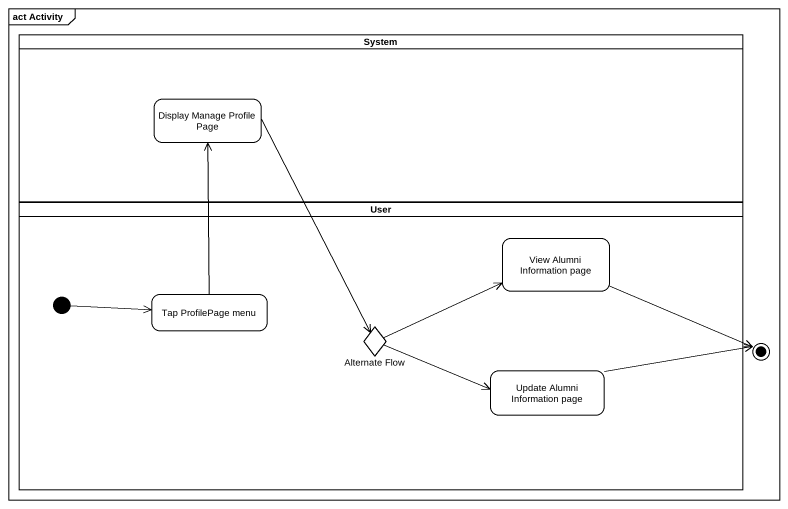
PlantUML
@startuml
mainframe act Activity
hide empty description
state System <<partition>> {
  state "Display Manage Profile Page" as Display_Manage_Profile_Page
}
state User <<partition>> {
  state "View Alumni Information page" as View_Alumni_Information_page
  state "Tap ProfilePage menu" as Tap_ProfilePage_menu
  state "Alternate Flow" as Alternate_Flow <<choice>>
  state "Update Alumni Information page" as Update_Alumni_Information
  [*] -right-> Tap_ProfilePage_menu
}
state final1 <<end>>
Display_Manage_Profile_Page --> Alternate_Flow
View_Alumni_Information_page -right-> final1
Tap_ProfilePage_menu -up-> Display_Manage_Profile_Page
Alternate_Flow -right-> View_Alumni_Information_page
Alternate_Flow -right-> Update_Alumni_Information
Update_Alumni_Information -right-> final1
@enduml
